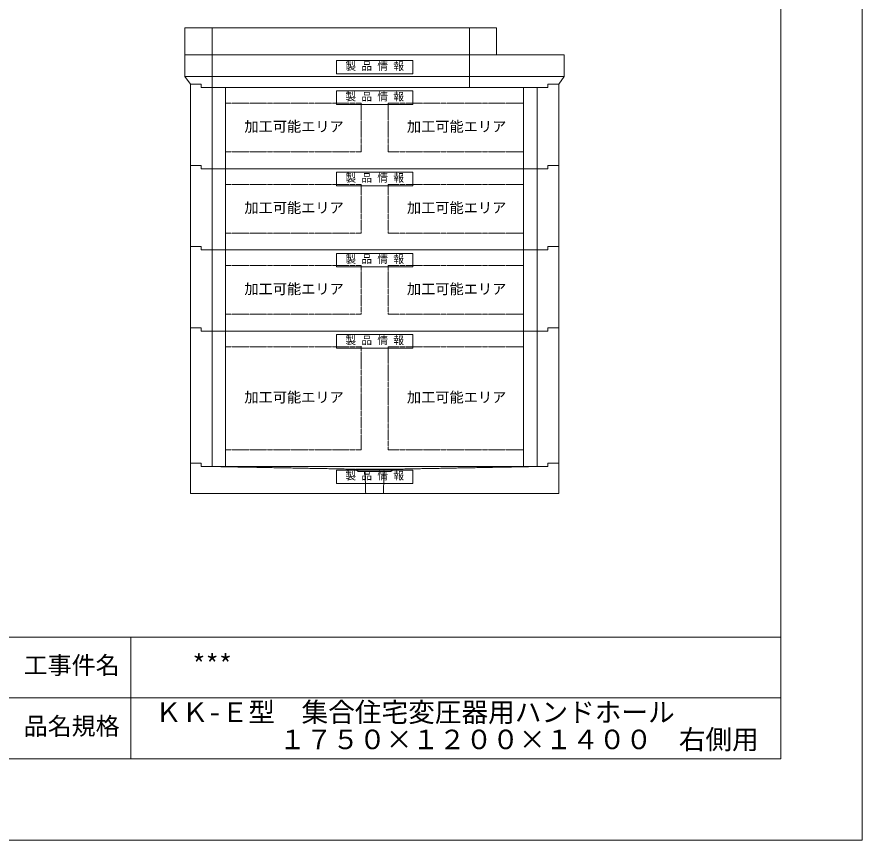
# Model space of a CAD drawing. Units: millimetres, scale not verified. Extents: x -4455 to 4455, y -3150 to 3150.
# Drawn here: x 1335 to 4455, y -3150 to -109 of the extents above; entities that cross this region are included whole.
import ezdxf
from ezdxf.enums import TextEntityAlignment as Align

# ---------------------------------------------------------------- set-up
doc = ezdxf.new("R2010")
doc.units = ezdxf.units.MM
doc.header["$LTSCALE"] = 20
doc.linetypes.add('LONG_DASHED1', pattern=[7, 6, -1])
doc.linetypes.add('LONG_DOUBLE_CHAIN', pattern=[21.8, 18, -1, 0.6, -0.6, 0.6, -1])
for name, color, linetype, lineweight in [('0-0_D-TTL', 7, 'Continuous', 9), ('0-1_Defpoints', 7, 'Continuous', 9), ('0-2_D-TTL-FRAM1', 134, 'Continuous', 9), ('0-3_D-TTL-TXT', 7, 'Continuous', 9), ('0-5_D-STR', 7, 'Continuous', 9), ('0-8_D-STR-STR1', 7, 'LONG_DASHED1', 9), ('0-9_D-STR-STR5', 1, 'LONG_DOUBLE_CHAIN', 9)]:
    doc.layers.add(name, color=color, linetype=linetype, lineweight=lineweight)
doc.styles.add('ＭＳ ゴシック', font='')
doc.styles.get('ＭＳ ゴシック').set_extended_font_data('MS Gothic')

# ---------------------------------------------------------------- blocks, each defined once
blk = doc.blocks.new('A$C4DE05FD1')
at = {"layer": '0-0_D-TTL', "color": 134}
for p in [(114800, 76000), (4000, 4000)]:
    blk.add_line(p, (114800, 4000), dxfattribs=at)
at = {"layer": '0-1_Defpoints', "color": 134}
for p in [(118800, 84000), (0, 0)]:
    blk.add_line(p, (118800, 0), dxfattribs=at)
at = {"layer": '0-2_D-TTL-FRAM1'}
for p, q in [((38800, 10000), (114800, 10000)), ((82800, 10000), (82800, 4000)), ((64800, 7000), (114800, 7000))]:
    blk.add_line(p, q, dxfattribs=at)
at = {"layer": '0-3_D-TTL-TXT', "style": 'ＭＳ ゴシック'}
for s, p in [('工事件名', (77528.4, 7919.5)), ('品名規格', (77528.4, 4919.5))]:
    blk.add_text(s, height=866, dxfattribs=at).set_placement(p, align=Align.BOTTOM_LEFT)
blk = doc.blocks.new('A$C3FC15DFF')
at = {"layer": '0-8_D-STR-STR1', "linetype": 'Continuous'}
blk.add_lwpolyline([(-2820, 0), (2820, 0), (2820, -1000), (-2820, -1000)], close=True, dxfattribs=at)
at = {"layer": '0-8_D-STR-STR1', "style": 'ＭＳ ゴシック'}
blk.add_text('製 品 情 報', height=577.3, dxfattribs=at).set_placement((-2149.6, -882.5), align=Align.BOTTOM_LEFT)
blk = doc.blocks.new('A$C35A123D8')
at = {"layer": '0-5_D-STR'}
for p, q in [((-13600, 240), (-13600, -2000)), ((-13600, 240), (-12800, 240)), ((-12800, 0), (-12800, 240)), ((-12800, 0), (12800, 0)), ((13600, 240), (12800, 240)), ((12800, 0), (12800, 240)), ((13600, 240), (13600, -2000)), ((-13600, -2000), (13600, -2000))]:
    blk.add_line(p, q, dxfattribs=at)
at = {"layer": '0-5_D-STR', "linetype": 'LONG_DASHED1'}
for p, q in [((-12180, 0), (-1400, -200)), ((12180, 0), (1400, -200)), ((-1200, -380), (-1400, -200)), ((1400, -200), (-1400, -200)), ((1200, -380), (-1200, -380)), ((-653.3, -2000), (-705, -380)), ((653.3, -2000), (705, -380)), ((1200, -380), (1400, -200))]:
    blk.add_line(p, q, dxfattribs=at)
at = {"layer": '0-8_D-STR-STR1'}
blk.add_blockref('A$C3FC15DFF', (0, -260), dxfattribs=at)
blk = doc.blocks.new('A$C799C2174')
at = {"layer": '0-5_D-STR', "linetype": 'LONG_DASHED1'}
for p, q in [((-12000, 0), (-12000, 2400)), ((7000, 0), (7000, 2400))]:
    blk.add_line(p, q, dxfattribs=at)
at = {"layer": '0-5_D-STR'}
for p, q in [((14000, 820), (-14000, 820)), ((-13600, 240), (-12800, 240)), ((-12800, 0), (-12800, 240)), ((13600, 240), (12800, 240))]:
    blk.add_line(p, q, dxfattribs=at)
for points in [[(-14000, 2400), (14000, 2400), (14000, 820), (13600, 240)], [(-14000, 2400), (-14000, 820), (-13600, 240)], [(-12800, 0), (12800, 0), (12800, 240)]]:
    blk.add_lwpolyline(points, dxfattribs=at)
at = {"layer": '0-8_D-STR-STR1'}
blk.add_blockref('A$C3FC15DFF', (0, 2000), dxfattribs=at)
blk = doc.blocks.new('A$C65632407')
at = {"layer": '0-5_D-STR', "linetype": 'LONG_DASHED1'}
for p, q in [((-9500, 0), (-9500, 2000)), ((9500, 0), (9500, 2000))]:
    blk.add_line(p, q, dxfattribs=at)
at = {"layer": '0-5_D-STR'}
blk.add_line((11500, 2000), (11500, 0), dxfattribs=at)
blk.add_lwpolyline([(11500, 2000), (-11500, 2000), (-11500, 0), (11500, 0)], dxfattribs=at)
blk = doc.blocks.new('A$C5F914A78')
at = {"layer": '0-5_D-STR'}
for p, q in [((-13600, 240), (-12800, 240)), ((-13600, -9760), (-13600, 240)), ((-12800, 0), (-12800, 240)), ((-12800, 0), (12800, 0)), ((13600, 240), (12800, 240)), ((12800, 0), (12800, 240)), ((13600, -9760), (13600, 240)), ((-13600, -9760), (-12800, -9760)), ((-12800, -10000), (-12800, -9760)), ((13600, -9760), (12800, -9760)), ((12800, -10000), (12800, -9760)), ((-12800, -10000), (12800, -10000))]:
    blk.add_line(p, q, dxfattribs=at)
at = {"layer": '0-5_D-STR', "linetype": 'LONG_DASHED1'}
for p, q in [((-12000, -10000), (-12000, 0)), ((-11000, -10000), (-11000, 0)), ((11000, -10000), (11000, 0)), ((12000, -10000), (12000, 0))]:
    blk.add_line(p, q, dxfattribs=at)
at = {"layer": '0-9_D-STR-STR5'}
for p, q in [((-1000, -1160), (-11000, -1160)), ((-11000, -1160), (-11000, -8760)), ((-1000, -1120), (-1000, -8760)), ((1000, -1160), (11000, -1160)), ((1000, -1160), (1000, -8760)), ((11000, -1160), (11000, -8760)), ((-1000, -8760), (-11000, -8760)), ((1000, -8760), (11000, -8760))]:
    blk.add_line(p, q, dxfattribs=at)
at = {"layer": '0-8_D-STR-STR1'}
blk.add_blockref('A$C3FC15DFF', (0, -260), dxfattribs=at)
blk = doc.blocks.new('A$C61C9604E')
at = {"layer": '0-5_D-STR'}
for p, q in [((-13600, -5760), (-13600, 240)), ((-13600, 240), (-12800, 240)), ((-12800, 0), (-12800, 240)), ((-12800, 0), (12800, 0)), ((13600, 240), (12800, 240)), ((12800, 0), (12800, 240)), ((13600, -5760), (13600, 240)), ((-13600, -5760), (-12800, -5760)), ((-12800, -6000), (-12800, -5760)), ((-12800, -6000), (12800, -6000)), ((13600, -5760), (12800, -5760)), ((12800, -6000), (12800, -5760))]:
    blk.add_line(p, q, dxfattribs=at)
at = {"layer": '0-5_D-STR', "linetype": 'LONG_DASHED1'}
for p, q in [((-12000, -6000), (-12000, 0)), ((-11000, -6000), (-11000, 0)), ((11000, -6000), (11000, 0)), ((12000, -6000), (12000, 0))]:
    blk.add_line(p, q, dxfattribs=at)
at = {"layer": '0-9_D-STR-STR5'}
for p, q in [((-11000, -1160), (-11000, -4760)), ((-1000, -1160), (-11000, -1160)), ((-1000, -1160), (-1000, -4760)), ((1000, -1160), (11000, -1160)), ((1000, -1160), (1000, -4760)), ((11000, -1160), (11000, -4760)), ((-1000, -4760), (-11000, -4760)), ((1000, -4760), (11000, -4760))]:
    blk.add_line(p, q, dxfattribs=at)
at = {"layer": '0-8_D-STR-STR1'}
blk.add_blockref('A$C3FC15DFF', (0, -260), dxfattribs=at)

msp = doc.modelspace()

# ---------------------------------------------------------------- block references
at = {"layer": '0-0_D-TTL', "xscale": 0.075, "yscale": 0.075}
msp.add_blockref('A$C4DE05FD1', (-4455, -3150), dxfattribs=at)
at = {"layer": '0-5_D-STR', "yscale": 0.05}
for name, p, xscale in [('A$C65632407', (2530, -250), -0.05), ('A$C799C2174', (2655, -370), 0.05), ('A$C61C9604E', (2655, -370), 0.05), ('A$C61C9604E', (2655, -670), 0.05), ('A$C61C9604E', (2655, -970), 0.05), ('A$C5F914A78', (2655, -1270), 0.05), ('A$C35A123D8', (2655, -1770), 0.05)]:
    msp.add_blockref(name, p, dxfattribs=dict(at, xscale=xscale))

# ---------------------------------------------------------------- texts
at = {"layer": '0-3_D-TTL-TXT', "style": 'ＭＳ ゴシック'}
for s, p in [('***', (1981.99, -2559.3)), ('ＫＫ-Ｅ型\u3000集合住宅変圧器用ハンドホール', (1844.49, -2735.22)), ('１７５０×１２００×１４００\u3000右側用', (2302.88, -2835.81))]:
    msp.add_text(s, height=72.14, dxfattribs=at).set_placement(p, align=Align.BOTTOM_LEFT)
at = {"layer": '0-9_D-STR-STR5', "style": 'ＭＳ ゴシック'}
for p in [(2174.52, -544.98), (2774.52, -544.98), (2174.52, -844.98), (2774.52, -844.98), (2174.52, -1144.98), (2774.52, -1144.98), (2174.52, -1544.98), (2774.52, -1544.98)]:
    msp.add_text('加工可能エリア', height=38.42, dxfattribs=at).set_placement(p, align=Align.BOTTOM_LEFT)

doc.saveas('drawing.dxf')
